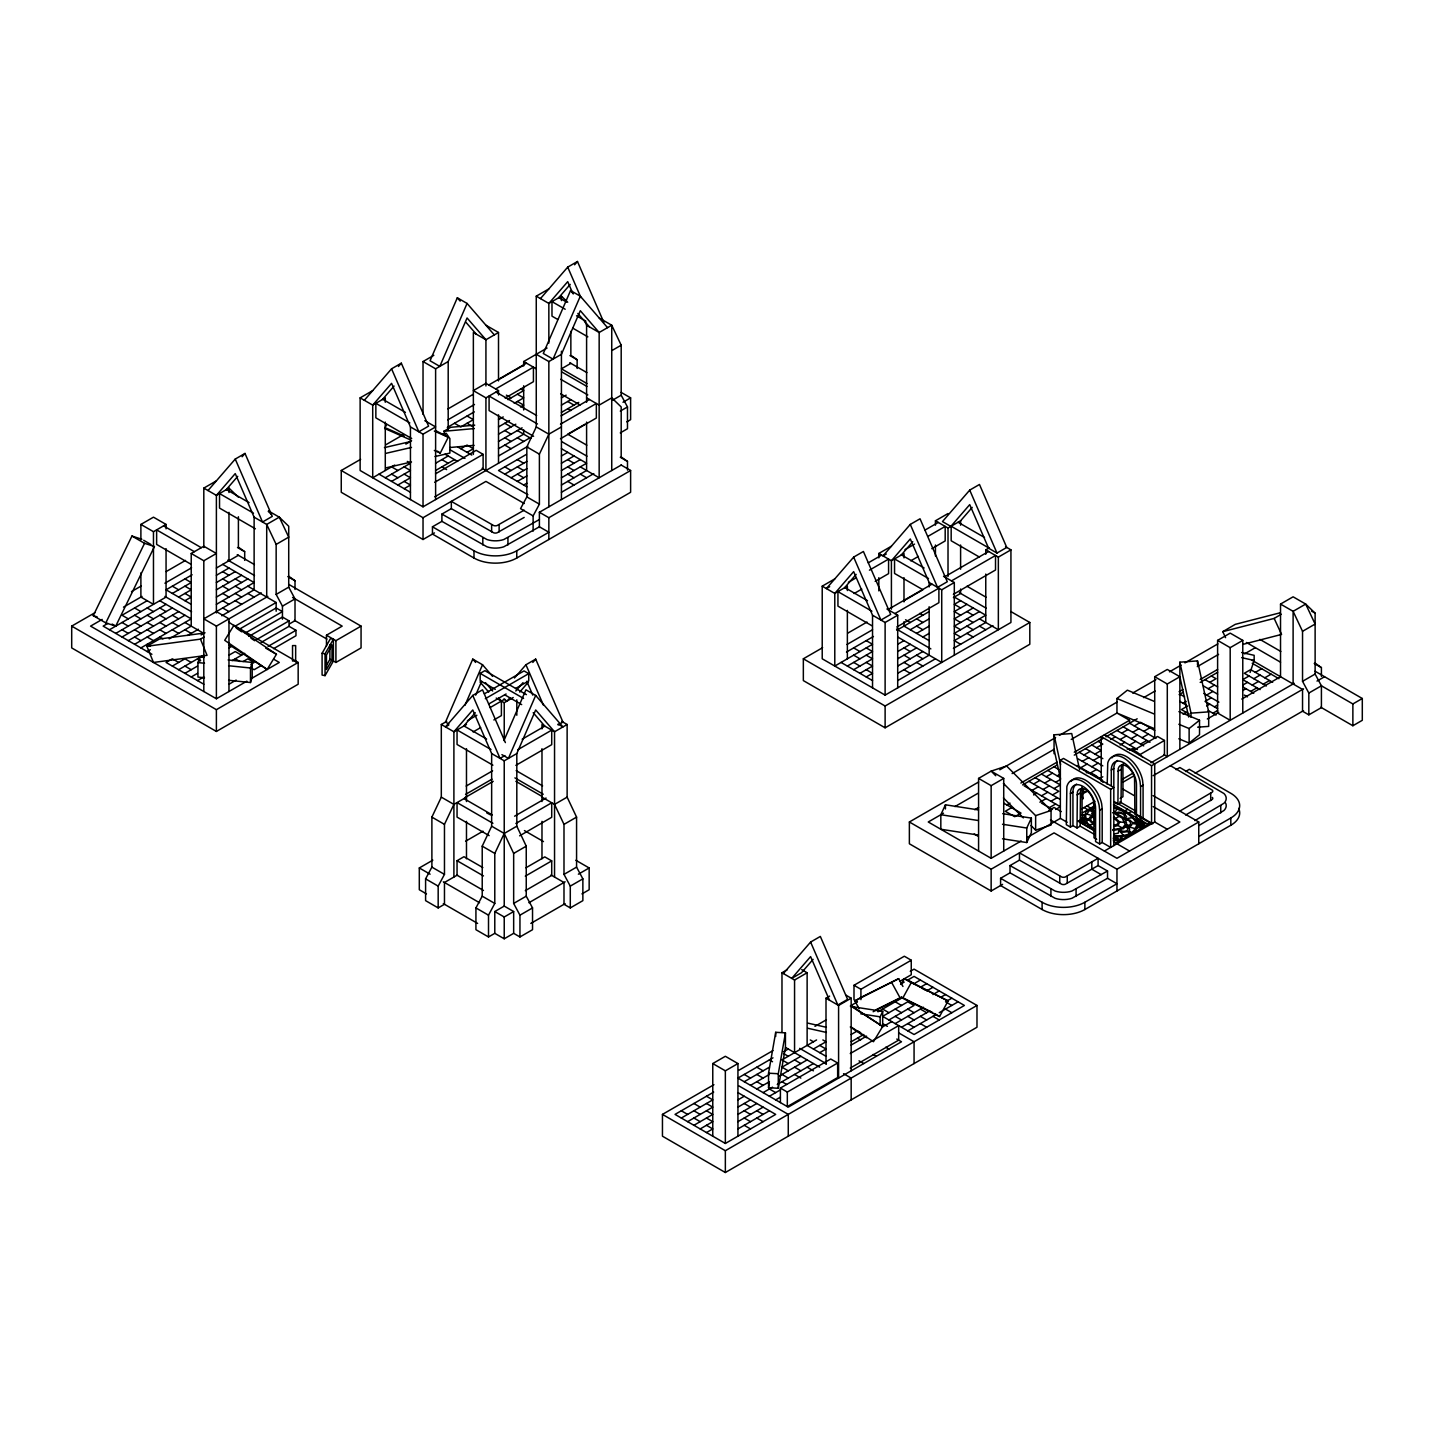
<?xml version="1.0" encoding="UTF-8"?>
<svg xmlns="http://www.w3.org/2000/svg" width="1434" height="1434" viewBox="0 0 1434 1434"><rect width="100%" height="100%" fill="white"/><g stroke="black" fill="none" stroke-linecap="round" stroke-linejoin="round"><path stroke-width="1.5" d="M1095.271 834.875L1080.16 826.163L1077.024 827.974L1077.346 792.231A11.956 6.901 60 0 1 1085.52 789.704A11.956 6.901 60 0 1 1093.676 801.66L1093.999 837.797L1096.723 839.356M1080.16 826.163L1080.483 790.403A11.956 6.901 60 0 1 1081.326 788.539M1123.575 763.695A11.956 6.901 60 0 0 1121.37 766.796L1121.047 802.556L1117.911 804.366L1118.233 768.624A11.956 6.901 60 0 1 1126.407 766.097A11.956 6.901 60 0 1 1134.563 778.053L1134.886 814.189L1137.628 815.749M768.552 1073.188L775.704 1032.301L785.438 1032.874L785.438 1047.394L778.286 1088.281L768.552 1087.707L768.552 1073.188L778.286 1073.743L785.438 1032.874M768.552 1087.707L769.305 1083.405M1094.751 825.966L1094.949 824.98M204.506 677.762L197.946 677.081L197.946 662.562L199.685 656.987L204.058 657.453M228.598 680.272L250.484 682.53L250.484 668.011L252.205 662.454L228.131 659.945M250.484 682.53L252.205 676.973L252.205 662.454M1250.107 672.474L1254.158 660.465L1254.158 655.32L1241.665 652.524M457.321 297.806L430.057 360.759L439.808 366.387L467.072 303.434L457.321 297.806L460.189 301.122M448.197 429.788L448.197 361.547L467.072 317.972L485.929 339.75L485.929 385.979M570.553 290.546L543.289 353.499L553.04 359.127L580.304 296.175L570.553 290.546L573.421 293.862M492.561 676.346L482.523 664.749L472.772 659.12L445.508 722.073L448.77 723.955M464.939 705.367L482.523 664.749M475.658 695.131L481.663 681.258M503.943 740.589L525.937 689.808L535.689 695.436L562.935 726.913L558.059 724.098M535.689 695.436L508.425 758.389L501.918 754.643M453.897 877.034L453.897 731.77L472.772 709.973L491.647 753.549L491.647 826.199L482.218 846.168L482.218 896.178L475.927 907.919L475.927 929.698L488.51 936.958L494.784 933.337L504.23 938.786L513.659 933.337L519.95 936.958L532.534 929.698L532.534 907.919L526.242 896.178L526.242 846.168L516.814 826.199L516.814 753.549L535.689 709.973L554.546 731.77L554.546 877.034M978.293 835.054L940.829 829.246L940.829 814.727L945.436 804.797L978.49 809.923M880.135 1025.131L880.135 1016.831L882.681 1011.382L850.452 1006.399M1002.527 838.8L1026.762 842.547L1026.762 828.027L1031.369 818.097L1002.724 813.67M1026.762 842.547L1031.369 832.616L1031.369 818.097M533.125 531.154L533.125 515.899L520.542 508.64L526.834 496.899L526.834 446.888L536.262 426.92L536.262 296.175L548.846 288.915M533.125 515.899L539.399 504.159L539.399 454.166L548.846 434.179L561.429 426.92M457.5 874.973L444.468 882.484L444.468 904.28L438.177 907.919L425.593 900.642L425.593 878.863L431.885 867.122L431.885 817.111L441.313 797.143L441.313 724.493L446.709 721.392M438.177 907.919L438.177 886.122L444.468 874.381L444.468 824.371L453.897 804.402L466.48 797.143M488.51 936.958L488.51 915.179L494.784 903.438L494.784 853.427L504.23 833.459L516.814 826.199M131.964 536.047L144.547 543.307L154.46 546.533L115.742 626.12L105.811 622.912L93.246 615.652L131.964 536.047L141.876 539.274M105.811 622.912L144.547 543.307M1085.538 818.975C1089.284 817.057 1090.485 824.586 1095.038 823.474M1090.163 809.69L1091.149 810.766M1113.806 811.178L1114.666 813.275L1116.978 808.651M1112.605 812.719C1118.466 814.315 1126.873 817.649 1126.64 824.909L1123.539 828.691L1112.945 830.447M1131.175 832.831C1129.06 829.354 1121.98 834.767 1118.861 830.25L1118.305 833.118L1113.842 834.032M1135.71 823.761L1134.76 823.869M386.642 424.5L384.653 428.461L410.483 439.88M434.323 450.437L440.274 453.072L448.25 437.227L436.044 430.827M901.108 984.513L904.334 978.669L948.107 1000.932L939.539 1016.527L902.685 998.261L911.253 982.666L948.107 1000.932M322.094 653.277L330.429 638.65L333.387 639.206L333.387 661.002L325.052 675.629L322.094 675.073L322.094 653.277L325.052 653.832L333.387 639.206M332.007 645.282L326.45 655.033L326.45 669.553L332.007 659.801L332.007 645.282L329.892 644.87M326.181 665.914L329.892 659.407L329.892 646.949M851.957 1006.202L882.663 1026.493L873.467 1041.711L851.778 1027.389M234.029 625.152L224.726 640.299L267.154 669.463L276.439 654.298L228.633 622.033M208.002 490.536L235.248 459.059L244.999 453.431L272.263 516.383L262.512 522.012L235.248 459.059M242.131 456.747L244.999 453.431M226.142 489.747L237.739 476.339M364.326 400.283L391.572 368.807L401.323 363.178L428.587 426.131L418.836 431.759L391.572 368.807M398.455 366.495L401.323 363.178M382.448 399.494L394.063 386.087M540.457 298.595L567.721 267.118L577.472 261.49L603.839 322.417M574.604 264.806L577.472 261.49M558.597 297.806L570.212 284.398M505.395 742.615L482.523 689.808L472.772 695.436L445.508 726.913L448.77 725.048M463.648 726.142L475.263 712.716M514.447 678.013L525.937 664.749L535.689 659.12L562.935 722.073L558.059 724.887M532.803 662.436L535.689 659.12M509.966 697.713L507.062 701.083L503.71 699.129M515.774 691.009L523.034 682.638M519.717 692.084L528.429 682.028M853.66 557.109L880.924 620.062L890.675 614.433L863.411 551.481L853.66 557.109L826.396 588.585L829.659 586.703M844.536 587.797L856.152 574.389M910.285 524.414L937.531 587.366L947.282 581.738L920.036 518.785L910.285 524.414L883.021 555.89L886.266 554.026M901.161 555.119L912.777 541.693M969.725 490.105L942.461 521.582L950.85 526.421L969.725 504.625L988.6 548.218L996.989 553.058L1006.74 547.429L979.476 484.477L969.725 490.105L996.989 553.058M935.434 525.185L935.434 520.793L948.017 528.053L960.601 520.793L972.216 507.385M783.34 973.543L810.604 942.066L820.338 936.438L847.602 999.39L837.85 1005.019L810.604 942.066M813.096 959.346L801.481 972.754L791.729 978.382L810.604 956.603L829.461 1000.179M1114.272 826.504L1117.982 825.482L1119.721 822.005L1114.075 817.111M1112.748 829.641L1122.41 828.027L1125.224 824.586L1122.213 818.115L1116.136 814.602M1071.216 739.442L1116.961 713.039L1116.961 698.501L1127.375 690.166L1154.173 701.334M1178.82 738.779L1189.127 743.081L1189.127 728.544L1199.523 720.226L1178.909 711.64M1189.127 743.081L1199.523 734.746L1199.523 720.226M1179.877 811.088L1212.322 792.088A3.334 1.918 0 0 0 1212.322 790.152L1170.431 765.702M1185.649 815.014L1212.322 799.347A3.334 1.918 0 0 0 1212.322 797.429M1194.863 820.606L1223.973 803.237A16.796 9.697 0 0 0 1223.973 793.54L1179.877 767.513L1176.095 769.699M1198.555 825.733L1223.973 810.497A16.796 9.697 0 0 0 1225.658 803.13M1114.666 813.275L1118.825 812.074L1125.206 813.867M1225.568 637.664L1222.79 631.659L1235.283 624.346L1280.239 612.766M1222.79 631.659L1274.163 618.413L1281.297 614.236M1123.485 817.954C1127.518 814.799 1118.914 811.465 1116.405 813.867M140.89 539.847L140.89 524.432L153.474 517.172L166.057 524.432L166.057 528.841M203.807 547.555L203.807 488.116L216.391 480.856M527.873 446.297L423.03 506.829L360.131 470.495L360.131 397.863L372.715 390.604M423.03 414.372L423.03 361.547L433.821 355.327M140.89 524.432L153.474 531.691L166.057 524.432M238.403 497.204L228.974 488.116L216.391 495.375L203.807 488.116M423.03 361.547L435.613 368.807L448.197 361.547M498.512 380.924L498.512 332.491L485.929 339.75L473.363 332.491L473.363 454.435M567.721 302.233L561.429 296.175L548.846 303.434L536.262 296.175M191.224 553.488L203.807 546.229L216.391 553.488L203.807 560.748L191.224 553.488L191.224 626.12L169.212 638.847M523.679 365.957L523.679 361.547L547.053 348.05M488.761 384.975L526.511 363.178M276.153 611.242L276.153 602.513L235.248 626.12L298.164 662.454L298.164 684.233L216.391 731.448L71.7 647.917L71.7 626.12L94.841 612.766M131.498 591.597L141.141 586.04M166.219 571.557L185.524 560.407M434.466 532.91L423.03 539.507L341.256 492.292L341.256 470.495L360.651 459.31M385.871 444.737L403.33 434.663M447.964 408.905L473.184 394.332M498.405 379.777L523.625 365.222M495.68 388.972L533.43 367.176L533.43 381.695L505.127 398.043M102.19 619.416L90.575 626.12L216.391 698.77L246.881 681.15M123.485 607.138L142.038 596.419M164.91 583.208L191.6 567.792M405.876 444.092L411.594 440.794M394.726 465.064L372.715 477.773L372.715 405.123L391.572 383.344L410.447 426.92L423.03 434.179L435.613 426.92L424.822 420.7M447.82 419.875L474.493 404.478M498.512 390.604L485.929 383.344L473.363 390.604L485.929 397.863L498.512 390.604L498.512 394.995M536.262 354.288L548.846 361.547L561.429 354.288L580.304 310.694L599.161 332.491L599.161 477.773L580.304 466.875M107.873 623.396L103.158 626.12L151.914 654.28M147.182 600.703L122.033 615.24L128.307 618.861M192.12 574.765L166.057 589.804L191.224 604.341M447.3 427.44L474.26 411.881M445.382 435.344L443.823 431.293L450.742 427.296L474.708 425.163M109.45 629.759L166.057 597.082L166.057 548.648M172.349 593.443L191.224 582.545L184.932 578.906M216.391 568.025L238.403 555.299M507.959 399.674L523.679 390.604L520.542 388.793M561.429 368.807L570.857 363.358M115.742 633.398L166.057 604.341M178.641 597.082L191.224 589.804L184.932 586.183M216.391 575.285L228.974 568.025M385.28 477.773L410.447 463.236L407.31 461.425M514.25 403.312L523.679 397.863L517.387 394.242M282.444 619.219L282.444 606.152L276.153 594.411L276.153 544.418L288.718 537.141L279.289 517.172L268.499 510.952M612.193 350.398L621.191 345.2L611.744 325.231L599.161 317.972M122.033 637.019L172.349 607.962M184.932 600.703L191.224 597.082L184.932 593.443M216.391 582.545L235.248 571.646M391.572 481.394L410.447 470.495L404.155 466.875M498.512 419.66L503.244 416.935M520.542 406.951L523.679 405.123L517.387 401.502M128.307 640.657L178.641 611.601M216.391 589.804L241.539 575.285M397.863 485.033L410.447 477.773L404.155 474.134M435.613 463.236L448.197 455.976M460.78 448.717L467.072 445.078L473.363 448.717L467.072 452.337M498.512 426.92L509.536 420.556M134.599 644.296L184.932 615.24M216.391 597.082L247.831 578.906M404.155 488.671L410.447 485.033L404.155 481.394M435.613 470.495L454.488 459.615M498.512 434.179L515.81 424.195M561.429 397.863L566.143 395.139M435.542 473.812L476.196 450.348L483.115 454.345L483.115 468.864L434.717 496.809M140.89 647.917L191.224 618.861L159.766 600.703M216.391 604.341L254.123 582.545L222.682 564.387M498.512 441.457L522.101 427.834M561.429 405.123L570.857 399.674M146.877 646.268L200.473 639.134L207.052 655.32L153.474 662.454L146.877 646.268L159.461 639.008L204.47 633.021M434.717 482.272L483.115 454.345M147.182 651.556L150.337 649.727M498.512 448.717L523.679 434.179L523.679 429.788M561.429 412.4L578.727 402.398M561.106 415.842L589.41 399.494M187.621 635.459L198.412 629.239M221.768 615.76L261.311 592.923M498.512 455.976L530.867 437.298M560.479 424.195L596.347 403.492L596.347 418.029L560.479 438.732M201.136 634.939L204.954 632.735M216.391 612.927L216.391 495.375L235.248 473.596L254.123 517.172L254.123 589.804L203.807 618.861L216.391 626.12L267.853 596.419M276.153 594.411L288.718 587.151L288.718 526.26L279.289 517.172L266.706 524.432L254.123 517.172M612.193 400.391L621.191 395.21L621.191 345.2M200.473 639.134L204.058 637.072M526.386 454.417L498.512 470.495L526.834 486.843M341.256 470.495L423.03 517.71L485.929 481.394L524.235 503.513M584.875 424.285L567.721 434.179L586.775 445.185M623.001 402.273L630.619 397.863L630.619 419.66L626.801 421.865M172.349 666.075L184.932 658.815L191.224 662.454M504.804 474.134L526.834 461.425M238.976 629.436L276.153 607.962L282.444 611.601L245.268 633.057M282.444 606.152L295.01 598.892L288.718 587.151M621.083 464.992L630.619 470.495L630.619 492.292L516.76 558.023A30.239 17.459 0 0 1 473.991 558.023L432.459 534.057L432.459 526.798L473.991 550.764A30.239 17.459 0 0 0 516.76 550.764L548.846 532.247L539.399 526.798L503.764 546.82A16.796 9.697 0 0 1 486.986 546.82L441.905 521.349L441.905 514.089L451.334 508.64L493.708 532.821A3.334 1.918 0 0 0 497.042 532.821L524.181 517.423M620.295 411.092L627.483 406.951L621.191 395.21M178.641 669.714L203.807 655.177M511.096 477.773L526.834 468.685M432.459 526.798L441.905 521.349M184.932 673.335L197.516 666.075M228.974 647.917L232.111 646.107M248.978 636.355L282.444 617.05L289.041 620.868L289.041 626.317L261.167 642.414M517.387 481.394L526.834 475.945M561.429 455.976L567.721 452.337M191.224 676.973L197.516 673.335M228.974 655.177L235.248 651.556L241.539 655.177M523.679 485.033L526.834 483.222M561.429 463.236L574.012 455.976M255.593 640.173L289.041 620.868M289.632 623.79L295.01 620.689L295.01 598.892M620.295 432.889L627.483 428.73L627.483 406.951M197.516 680.612L203.807 676.973M232.111 660.626L244.694 653.366M561.429 470.495L580.304 459.615M268.086 646.393L295.96 630.297L295.96 635.746L273.661 648.634M243.117 661.54L247.831 658.815L254.123 662.454L250.986 664.265M561.429 477.773L586.596 463.236L561.429 448.717M561.429 485.033L586.596 470.495L586.596 422.08M451.334 508.64L451.334 501.38L493.708 525.561A3.334 1.918 0 0 0 497.042 525.561L524.181 510.163M228.974 684.233L236.162 680.092M261.311 665.555L254.123 669.714L250.986 667.903M561.429 492.292L593.784 473.614M250.699 678.963L279.289 662.454L273.571 659.138M326.468 646.107L326.468 635.208L342.188 626.12L292.554 597.458M539.399 527.515L539.399 512.279L621.191 465.064M441.905 514.089L486.986 539.543A16.796 9.697 0 0 0 503.764 539.543L539.399 519.538M71.7 626.12L216.391 709.669L298.164 662.454M326.468 635.208L335.915 640.657L361.063 626.12L361.063 647.917L335.915 662.454L331.182 659.73M539.309 512.207L548.846 517.71L630.619 470.495M495.268 689.36L480.175 680.648L480.175 673.388L484.889 670.664L526.403 694.63M484.387 693.805L524.019 670.915L528.734 673.639L528.734 680.899L515.523 688.535M485.337 698.699L528.734 673.639M489.102 703.789L506.094 693.984M467.43 720.693L476.859 715.243M490.069 707.607L504.75 699.129M466.48 724.493L453.897 731.77L441.313 724.493M496.2 698.071L504.23 702.714L513.211 697.516M473.095 731.949L480.641 727.594M493.852 719.958L501.398 715.602L501.398 701.083L498.494 697.713M522.155 739.209L544.795 726.142L533.197 712.716M504.911 755.575L500.036 758.389L472.772 695.436M517.746 749.749L551.714 730.121L551.714 744.658L515.864 765.362M491.647 753.549L504.23 760.827L516.814 753.549M550.961 874.973L563.992 882.484L563.992 904.28L570.284 907.919L582.867 900.642L582.867 878.863L576.576 867.122L576.576 817.111L567.129 797.143L567.129 724.493L554.546 731.77L541.98 724.493L541.98 728.902M466.175 786.065L492.597 770.811M1005.539 546.73L1010.934 549.849L1010.934 622.481L885.119 695.114L822.22 658.798L822.22 586.165L834.785 578.906M878.827 557.88L878.827 553.47L891.41 546.211M935.434 520.793L948.017 513.533M465.548 794.418L491.97 779.164M868.251 562.845L881.659 555.119M924.876 530.168L938.266 522.424M464.903 797.68L493.224 781.333M848.372 582.312L856.026 577.902M869.434 570.158L888.578 559.099L888.578 573.636L875.17 581.379M904.979 549.634L914.551 544.113M927.959 536.37L945.185 526.421L945.185 540.941L931.795 548.684M854.108 593.533L861.78 589.105M910.733 560.837L918.387 556.428M426.49 893.902L419.302 889.743L419.302 867.964L432.817 860.167M465.62 841.22L482.989 831.182M514.609 816.197L546.067 798.039M985.767 554.241L985.767 549.849L989.37 547.77M515.864 823.474L551.714 802.771L551.714 817.29L519.646 835.825M887.951 609.593L931.975 584.158M944.558 576.898L988.6 551.481M1010.791 611.511L1029.809 622.481L1029.809 644.278L885.119 727.809L803.345 680.594L803.345 658.798L822.632 647.666M847.709 633.183L866.996 622.051M903.653 600.882L922.94 589.75L894.547 573.457L894.547 558.919L928.515 578.529M483.473 890.478L457.052 875.224L457.052 860.705L463.971 856.707L482.846 867.588M541.98 797.143L554.546 804.402L567.129 797.143M894.87 613.591L938.894 588.155L938.894 602.692L896.788 626.999M951.477 580.895L995.519 555.478L995.519 569.997L953.395 594.321M846.992 644.493L872.535 629.741M866.244 640.639L872.535 644.278L834.785 666.057L834.785 593.425L853.66 571.628L872.535 615.222L885.119 622.481L897.702 615.222L897.702 687.854M891.41 609.163L891.41 560.748L910.285 538.951L929.16 582.527L941.726 589.786L954.309 582.527L954.309 655.177M985.767 549.849L998.351 557.109L1010.934 549.849M846.472 652.058L873.431 636.499M896.806 630.261L929.16 611.583M953.413 597.584L960.601 593.425L960.601 589.033M519.95 936.958L519.95 915.179L513.659 903.438L513.659 853.427L526.242 846.168M570.284 907.919L570.284 886.122L563.992 874.381L563.992 824.371L576.576 817.111M847.369 666.057L872.535 651.538L866.244 647.899M910.285 629.741L929.16 618.843M960.601 600.685L954.309 604.323L960.601 607.962M853.66 669.696L872.535 658.798L866.244 655.177M897.702 644.278L903.994 640.639M916.577 633.38L929.16 626.12M966.892 604.323L954.309 611.583L960.601 615.222M859.952 673.335L872.535 666.057L866.244 662.436M897.702 651.538L910.285 644.278M922.869 637.019L929.16 633.38M973.184 607.962L954.309 618.843L960.601 622.481M525.937 867.785L544.795 856.887L551.714 860.884L551.714 875.403L525.31 890.657M866.244 676.956L872.535 673.335L866.244 669.696M897.702 658.798L916.577 647.899M979.476 611.583L954.309 626.12L960.601 629.741M525.31 876.138L551.714 860.884M897.702 666.057L922.869 651.538M897.702 673.335L929.16 655.177L929.16 606.743M494.784 933.337L494.784 911.54L504.23 906.091L513.659 911.54L513.659 933.337M897.702 680.594L935.434 658.798M953.413 648.419L992.955 625.6M513.659 903.438L526.242 896.178M563.992 874.381L576.576 867.122M494.784 911.54L504.23 916.989L513.659 911.54M528.913 902.739L565.139 881.82M578.368 874.184L589.159 867.964L589.159 889.743L581.953 893.902M519.95 915.179L532.534 907.919M570.284 886.122L582.867 878.863M803.345 658.798L885.119 706.012L1029.809 622.481M530.813 923.424L565.139 903.617M978.58 851.043L978.58 778.411L991.145 771.134L1006.56 766.007L1051.05 810.497L1051.05 825.016L1035.635 830.161L1031.028 825.554M1154.711 738.349L1154.711 676.723L1167.294 669.445L1179.877 676.723L1188.696 717.054M1242.776 640.389L1230.193 647.666L1230.193 720.298L1217.609 713.039L1217.609 640.389L1230.193 633.129L1242.776 640.389L1242.776 713.039M1241.808 699.057L1280.526 676.723L1280.526 604.072L1293.11 596.813L1305.693 604.072L1315.121 613.16L1315.121 674.052L1321.413 685.793L1321.413 707.589L1308.83 714.849L1302.538 711.21L1302.538 689.431L1252.223 660.375M1002.599 884.384L991.145 890.998L909.371 843.784L909.371 821.987L978.633 781.996M999.803 769.789L1055.585 737.578M1059.439 735.355L1117.211 701.997M1132.699 693.052L1155.912 679.644M1169.463 671.829L1181.078 665.125M1184.95 662.884L1217.86 643.884M943.5 813.186L928.246 821.987L991.145 858.303L1021.151 840.987M954.936 806.589L977.809 793.378M978.58 778.411L991.145 785.671L1003.728 778.411L1003.728 851.043M1012.117 773.571L1054.062 749.355L1060.568 779.074M1143.651 697.623L1155.087 691.027M1154.711 676.723L1167.294 683.982L1179.877 676.723M1197.3 666.649L1218.577 654.37M974.708 809.69L978.58 807.467M1020.883 783.036L1057.109 762.117M1060.353 760.253L1063.49 758.425L1113.824 787.481L1110.669 789.309L1060.353 760.253L1060.353 818.366L1026.959 837.635M1074.263 752.205L1129.544 720.298L1129.544 723.202L1155.965 738.456M1179.106 691.69L1182.925 689.485M1200.204 679.501L1217.609 669.445M1244.569 653.886L1255.359 647.666M1022.603 784.936L1057.199 764.967M1074.263 755.126L1102.854 738.618M1105.955 736.825L1137.18 718.793M1179.106 694.594L1183.014 692.335M1200.204 682.423L1217.609 672.349M1033.609 784.039L1039.901 780.401M1046.193 776.78L1052.484 773.141M1083.943 754.983L1090.234 751.344M1096.526 747.723L1102.818 744.085L1098.086 741.36M1110.669 739.55L1115.401 736.825M1121.675 733.186L1127.966 729.565M1134.258 725.927L1140.55 722.288L1154.711 730.462M1209.758 682.351L1216.05 678.712L1211.318 675.988M1308.83 714.849L1308.83 693.052L1302.538 681.329L1302.538 631.318L1315.121 624.059L1305.693 604.072L1293.11 611.332L1280.526 604.072M1006.883 804.922L1010.02 803.112M1032.05 790.385L1038.341 786.764M1044.615 783.125L1050.907 779.504M1057.199 775.866L1060.353 774.055M1082.365 761.329L1088.657 757.708M1094.949 754.069L1101.24 750.448L1091.812 744.999M1120.115 739.55L1126.407 735.911M1132.699 732.29L1138.99 728.651M1183.014 703.234L1186.169 701.405M1208.181 688.696L1214.473 685.076M1011.597 807.647L1005.306 811.268L1014.734 816.717L1021.026 813.096L1003.728 803.112M1033.609 794.938L1036.764 793.11M1043.056 789.489L1049.347 785.85M1055.639 782.229L1060.353 779.504M1080.788 767.692L1087.08 764.053M1093.371 760.432L1099.663 756.793M1120.115 744.999L1124.83 742.274M1131.121 738.635L1137.413 735.015M1143.705 731.376L1149.996 727.737M1187.728 705.958L1181.437 709.579L1189.306 714.132M1206.603 695.06L1212.895 691.421M1041.478 795.834L1047.77 792.213M1054.062 788.575L1060.353 784.936L1041.478 774.055M1091.812 766.778L1098.086 763.157M1129.544 744.999L1135.836 741.36M1142.127 737.721L1148.419 734.1M1183.014 714.132L1186.169 712.304M1211.318 697.784L1205.026 701.405L1217.609 708.683M1249.068 675.988L1242.776 679.626L1260.074 689.611M1255.359 672.349L1261.651 668.728M1039.901 802.198L1046.193 798.559M1052.484 794.938L1058.776 791.299L1035.187 777.676M1090.234 773.141L1096.526 769.502M1129.544 750.448L1134.258 747.723M1140.55 744.085L1146.841 740.446M1206.603 705.958L1209.758 704.13M1242.776 685.076L1247.49 682.351M1253.782 678.712L1260.074 675.073M1132.376 750.986L1157.543 736.467L1164.462 740.446L1164.462 754.983L1150.91 762.798M1050.907 801.283L1057.199 797.663M1214.473 706.854L1217.609 705.044M1242.776 690.525L1245.931 688.696M1252.223 685.076L1258.496 681.437M1264.788 677.798L1271.08 674.177M1077.024 827.974L1072.937 825.625L1070.409 827.077L1070.409 793.665L1072.937 792.213A17.8 10.271 60 0 1 1076.611 784.057M1111.296 785.653L1111.296 770.058L1113.824 768.606A17.8 10.271 60 0 1 1117.498 760.45M1139.295 754.983L1164.462 740.446M1049.347 807.647L1055.639 804.008M1099.663 778.59L1102.818 776.78M1212.895 713.218L1217.609 710.493M1250.645 691.421L1256.937 687.8M1263.229 684.161L1269.52 680.523M1048.666 810.568L1054.062 807.467L1061.25 811.608M1207.32 718.972L1218.757 712.375M1077.024 794.884L1080.16 793.056M1117.911 771.277L1121.047 769.449M1055.639 809.457L1060.353 806.733L1024.181 785.85M1082.365 794.024L1088.03 790.761M781.978 1032.193L781.978 972.754L787.374 969.653M1121.872 779.558L1133.487 772.854M1122.679 782.372L1134.115 775.758M1101.24 781.333L1101.24 736.646L1151.556 765.702L1294.239 683.319M1081.738 808.919L1094.949 801.283M1302.538 681.329L1315.121 674.052M1082.383 812.899L1094.357 805.98M781.978 972.754L794.561 980.014L807.127 972.754L807.127 1045.404L826.002 1056.284M909.371 821.987L991.145 869.201L1054.062 832.885L1116.961 869.201L1198.752 821.987L1198.752 843.784M1153.133 775.686L1303.542 688.84M1317.004 681.078L1324.55 676.723M1110.669 789.309L1110.669 847.404L1102.19 842.511L1099.663 843.963L1099.663 810.246L1102.19 808.794L1101.653 803.793A23.625 13.641 60 0 0 1087.689 781.602A23.625 13.641 60 0 0 1071.037 781.476M1120.115 798.38L1122.947 796.748L1122.947 765.559M1111.296 770.058A17.8 10.271 60 0 1 1123.88 762.78A17.8 10.271 60 0 1 1136.463 784.577L1136.463 817.989L1140.55 820.356L1140.55 786.639L1143.077 785.187L1142.539 780.186A23.625 13.641 60 0 0 1128.576 757.994A23.625 13.641 60 0 0 1111.942 757.869M1010.02 872.84L1010.02 865.58L1019.466 860.131L1061.823 884.312A3.334 1.918 0 0 0 1065.157 884.312L1098.086 865.58L1107.532 871.012L1107.532 878.289L1071.897 898.293A16.796 9.697 0 0 1 1055.101 898.293L1010.02 872.84L1000.591 878.289L1000.591 885.549L1042.106 909.514A30.239 17.459 0 0 0 1084.875 909.514L1230.82 825.267A30.239 17.459 0 0 0 1238.653 808.382M1308.83 693.052L1321.413 685.793M1185.542 771.51L1189.306 769.323L1230.82 793.307A30.239 17.459 0 0 1 1230.82 817.989L1230.82 825.267M1124.83 810.909L1127.662 809.278M1116.154 818.097L1119.47 816.179M1195.114 773.231L1303.506 710.655M1128.612 813.096L1131.426 811.465M712.77 1136.194L712.77 1063.562L725.353 1056.284L737.936 1063.562L737.936 1136.194M826.002 1064.207L826.002 998.189L829.605 996.11M857.46 1001.81L854.001 999.821L854.001 985.283L904.334 956.227L911.253 960.224L911.253 974.761L899.638 981.465M1320.786 685.434L1352.871 703.951L1362.3 698.501L1362.3 720.298L1352.871 725.747L1320.786 707.231M854.001 985.283L860.92 989.281L911.253 960.224M1116.028 842.869L1150.928 822.722M1104.377 851.043L1154.711 821.987L1167.294 829.246M712.77 1063.562L725.353 1070.822L737.936 1063.562M826.002 998.189L838.585 1005.449L851.169 998.189L851.169 1070.822M1019.466 860.131L1019.466 852.854L1061.823 877.034A3.334 1.918 0 0 0 1065.157 877.034L1098.086 858.303L1098.086 865.58M859.163 1008.729L854.879 1000.932L861.798 996.953L898.67 978.669L902.954 986.467M910.267 971.32L914.067 969.133L976.984 1005.449L976.984 1027.246L725.353 1172.51L662.454 1136.194L662.454 1114.397L713.917 1084.696M738.707 1070.373L773.016 1050.566M814.96 1026.35L826.396 1019.753M856.887 1002.151L851.169 1005.449L854.987 1007.654M854.879 1000.932L898.67 978.669M713.684 1092.099L675.038 1114.397L725.353 1143.454L775.686 1114.397L737.936 1092.618M772.98 1057.844L737.936 1078.081L788.27 1107.138L901.502 1041.765L896.77 1039.041M783.538 1051.749L788.27 1049.025M900.588 984.172L904.191 982.093M1010.02 865.58L1055.101 891.034A16.796 9.697 0 0 0 1071.897 891.034L1107.532 871.012M681.329 1118.036L712.77 1099.878L706.478 1096.239M744.228 1081.72L769.395 1067.183M816.573 1039.955L781.978 1059.923L788.27 1063.562M920.359 980.031L914.067 983.652L907.794 980.031L914.067 976.393L964.401 1005.449L914.067 1034.506L882.627 1016.347L907.794 1001.81L914.067 1005.449L888.919 1019.968M687.621 1121.657L712.77 1107.138L706.478 1103.499M750.52 1085.341L769.395 1074.442M800.853 1056.284L781.978 1067.183L788.27 1070.822M813.419 1049.025L826.002 1041.765L822.865 1039.955M877.913 1011.795L901.502 998.189M920.359 987.291L926.651 983.652M693.913 1125.296L712.77 1114.397L706.478 1110.776M737.936 1099.878L744.228 1096.239M756.811 1088.98L769.395 1081.72M778.823 1076.271L807.127 1059.923M819.71 1052.664L826.002 1049.025L819.71 1045.404M851.169 1034.506L857.46 1030.867L860.597 1032.677M926.651 990.912L932.942 987.291M1000.591 878.289L1042.106 902.255A30.239 17.459 0 0 0 1084.875 902.255L1116.961 883.738L1107.532 878.289M1198.752 836.524L1230.82 817.989M700.186 1128.934L712.77 1121.657L706.478 1118.036M737.936 1107.138L750.52 1099.878M763.103 1092.618L772.532 1087.169M777.264 1084.445L813.419 1063.562M851.169 1041.765L863.752 1034.506M932.942 994.551L939.234 990.912M851.097 1045.081L866.584 1036.137M882.071 1027.192L891.751 1021.6M780.401 1102.603L780.401 1088.065L830.734 1059.009L837.653 1063.006L837.653 1077.543L787.32 1106.6L787.32 1092.063L837.653 1063.006M706.478 1132.555L712.77 1128.934L706.478 1125.296M737.936 1114.397L756.811 1103.499M769.395 1096.239L780.401 1089.894M895.21 1023.607L923.514 1007.26M940.812 997.275L945.526 994.551M850.272 1053.542L898.67 1025.597L898.67 1040.134L850.272 1068.061M737.936 1121.657L763.103 1107.138M775.686 1099.878L780.401 1097.153M901.502 1027.246L929.806 1010.898M951.817 998.189L945.526 1001.81L951.817 1005.449M737.936 1128.934L769.395 1110.776M907.794 1030.867L936.097 1014.519M939.234 1012.709L958.109 1001.81M662.454 1114.397L725.353 1150.713L976.984 1005.449M1133.882 823.725L1129.849 820.123L1124.507 818.957L1126.586 816.555C1115.903 804.617 1140.944 820.589 1135.889 827.024C1132.717 835.466 1121.98 836.147 1114.272 835.771M876.192 1009.644L901.412 997.15M873.145 1011.723L900.301 998.261L891.751 982.666M1094.16 806.93L1085.861 811.734L1083.961 819.782L1080.268 819.764M1095.002 807.665L1090.36 809.529L1085.466 815.498L1087.331 823.008L1095.164 829.856M1113.411 837.223L1116.351 838.352L1113.429 838.334M1129.06 831.666L1129.078 832.688M1095.128 811.429L1093.353 812.935L1094.644 815.068M1094.106 810.425L1091.005 810.927M1003.424 783.412L1035.635 815.623L1051.05 810.497M1084.767 820.75L1080.716 820.84M1136.57 821.772L1140.622 821.682L1143.507 823.976L1142.038 826.54L1137.287 827.024M1243.045 644.35L1281.566 634.42L1274.163 618.413M384.437 447.605L410.016 441.69M441.977 434.305L446.243 433.319L449.882 438.571L449.882 453.09L434.968 456.55M385.925 453.341L411.504 447.426M385.925 467.86L411.504 461.963M1090.647 809.421L1092.152 809.547M1086.596 818.653L1086.13 819.567M1124.543 812.343L1124.865 813.598M1087.492 819.979L1087.725 818.922M1125.457 813.652L1125.905 812.737M1088.818 824.909L1094.841 823.905M1124.507 818.957L1132.519 817.631M1113.644 825.59L1117.678 823.958L1118.144 821.879L1113.483 817.846M1133.864 822.56L1133.613 823.618M1130.709 833.1L1129.203 832.975M443.823 431.293L474.331 428.569M450.097 447.498L474.08 445.365M1179.877 749.355L1179.877 662.185L1197.515 660.895L1208.683 711.856L1208.683 726.393L1197.641 727.181M1179.877 662.185L1191.027 713.146L1208.683 711.856M1054.062 753.71L1054.062 734.817L1071.718 733.545L1079.605 769.628M295.655 661.002L292.536 661.002L292.536 645.587L295.655 645.587L295.655 662.167M1125.152 813.652L1126.192 812.666M1129.167 831.415L1130.333 831.595M1113.77 836.596C1122.069 836.9 1133.756 836.47 1137.216 827.328L1137.395 822.74L1141.858 823.439L1141.123 824.891L1138.184 824.442L1131.713 815.516L1120.635 809.117L1113.877 807.073M1082.294 815.372L1084.068 815.498M1134.903 818.922L1141.374 820.481L1144.888 824.084L1143.041 827.257L1137.108 827.777M1094.751 817.47C1089.105 815.838 1089.643 822.668 1094.734 822.417M1126.604 825.052C1133.398 826.558 1130.548 818.832 1125.349 819.997M1086.434 823.6L1078.296 820.965M1119.721 822.005L1125.188 822.453M1082.043 814.566L1084.247 814.745M1135.477 819.728L1140.675 821.037L1143.472 823.905L1141.661 825.769L1137.395 824.998M1085.879 822.793L1079.318 820.606M197.946 662.562L204.506 663.243M228.598 665.734L250.484 668.011M1092.009 809.708L1093.084 810.586L1091.722 813.67L1095.092 816.538L1090.127 816.86L1088.263 820.015L1086.13 819.836M1130.458 831.899C1132.107 834.122 1125.618 832.258 1129.436 830.824L1129.634 828.852L1126.246 825.984L1131.211 825.679L1132.896 822.668L1134.437 822.596M940.829 814.727L978.293 820.517M1002.527 824.263L1026.762 828.027M860.812 1013.838L880.135 1016.831M1091.722 809.618L1090.88 810.64M1091.435 810.855L1092.26 809.834M1114.379 836.596L1117.122 838.532L1113.268 838.818M1113.555 839.93L1118.628 839.93L1120.599 838.585L1120.671 836.614M1113.322 840.665L1119.596 840.647L1121.98 838.98L1121.962 836.524M329.892 659.407L332.007 659.801M1113.77 839.912L1118.466 839.159L1117.14 836.685M1241.665 657.65L1254.158 660.465M807.647 1023.087L826.396 1027.3M807.647 1028.232L826.396 1032.444M1113.716 807.79L1125.905 812.469M1086.076 813.795L1095.092 816.538M1126.246 825.984L1135.28 828.727M1082.007 817.649L1089.643 827.006L1094.626 830.519L1078.565 821.252M1081.917 818.061L1083.244 819.513L1080.734 819.495M93.246 615.652L97.207 616.925M1082.598 816.968L1083.961 817.541M1116.961 698.501L1154.065 713.953M1178.82 724.26L1189.127 728.544M1154.065 728.49L1116.961 713.039L1129.544 720.298M434.341 431.078L448.25 437.227M386.373 428.192L404.245 436.115M901.574 997.15L932.62 1012.529M486.789 812.953L490.733 814.96M1120.384 829.928C1123.163 833.297 1131.784 829.963 1125.69 826.862M1311.518 611.081L1315.121 613.16M1314.225 663.476L1321.413 667.635L1321.413 676.346M1259.894 639.385L1280.813 651.466M1315.05 671.22L1362.3 698.501M1246.379 642.468L1280.526 662.185M1217.609 640.389L1230.193 647.666M1252.223 663.279L1278.949 678.712M1272.657 682.351L1250.645 669.624L1244.354 673.263L1266.365 685.972M958.091 522.245L984.513 537.499M1242.776 686.886L1253.782 693.231M558.902 297.627L566.466 301.982M1244.354 695.06L1247.49 696.87M988.904 548.021L951.172 526.242L951.172 540.761L979.476 557.109M565.193 309.242L551.982 301.624L551.982 316.143L557.647 319.423M576.522 315.785L585.95 321.234M1205.026 679.626L1217.609 686.886M584.875 321.27L586.596 325.231L599.161 332.491L611.744 325.231L611.744 470.495M1203.467 685.972L1217.609 694.146M572.74 328.135L587.85 336.847M1203.771 693.429L1218.882 702.14M1179.877 694.146L1184.592 696.87M1208.181 710.493L1216.05 715.028M1179.877 701.405L1186.169 705.044M569.961 355.578L577.149 359.737L577.149 368.448M967.036 586.255L986.054 597.225M943.536 576.307L954.309 582.527M569.764 362.73L586.882 372.607M621.119 392.378L630.619 397.863M901.466 554.922L924.123 568.007M959.454 592.762L986.144 608.177M485.929 325.231L498.512 332.491M562.182 369.255L586.972 383.559M878.827 553.47L891.41 560.748L903.994 553.47L903.994 557.88M954.309 597.064L985.767 615.222L954.309 633.38L960.601 637.019M561.805 371.944L586.972 386.463M966.892 611.583L973.184 615.222M979.476 618.843L998.351 629.741L998.351 557.109M560.694 379.293L587.797 394.924M523.679 361.547L536.262 368.807M586.596 397.863L599.161 405.123L611.744 397.863L621.191 406.951L621.191 456.944L627.483 461.425L627.483 470.137M966.892 618.843L973.184 622.481M979.476 626.12L985.767 629.741M966.892 626.12L973.184 629.741M560.694 393.812L580.053 404.997M567.721 401.502L574.012 405.123M966.892 633.38L973.184 637.019M1123.252 726.841L1149.996 742.274M567.721 408.762L570.857 410.572M919.714 613.411L922.869 615.222M1163.691 754.535L1167.294 756.614L1167.294 683.982M1116.961 730.462L1143.705 745.895M916.577 618.843L922.869 622.481M960.601 644.278L954.309 640.639L985.767 622.481L985.767 574.066M1110.669 734.1L1137.413 749.534M886.911 608.984L897.702 615.222M905.553 619.757L910.285 622.481M916.577 626.12L922.869 629.741M1104.377 734.817L1154.711 763.874L1154.711 821.987M620.295 457.267L627.483 461.425M844.859 587.617L867.498 600.685M506.381 395.139L511.096 397.863M929.16 640.639L903.994 626.12L903.994 621.711M496.003 392.056L536.657 415.519M871.908 611.225L837.94 591.615L837.94 606.134L871.908 625.744M822.22 586.165L834.785 593.425L847.369 586.165L847.369 590.557M896.555 629.078L930.863 648.903M537.481 423.98L489.084 396.053L489.084 410.572L533.609 436.277M536.262 426.92L548.846 434.179M562.182 441.887L586.972 456.191M897.702 637.019L941.726 662.436L941.726 589.786M1085.52 748.62L1102.818 758.622M903.994 647.899L910.285 651.538M916.577 655.177L922.869 658.798M1079.228 752.258L1102.818 765.881M1153.061 795.619L1198.752 821.987M504.804 423.281L511.096 426.92M517.387 430.558L530.867 438.338M567.721 459.615L574.012 463.236M903.994 655.177L910.285 658.798M916.577 662.436L922.869 666.057M1077.651 758.622L1101.24 772.227M504.804 430.558L511.096 434.179M517.387 437.818L523.679 441.457M567.721 466.875L574.012 470.495M580.304 474.134L586.596 477.773M903.994 662.436L910.285 666.057M1122.679 788.969L1134.115 795.583M1153.187 806.589L1179.877 821.987L1116.961 858.303L1050.459 819.907M526.834 446.888L539.399 454.166M1077.024 765.505L1102.495 780.221M467.072 416.021L473.363 419.66L460.78 426.92L454.488 423.281M504.804 437.818L511.096 441.457M567.721 474.134L574.012 477.773M903.994 669.696L910.285 673.335M467.072 423.281L473.363 426.92M504.804 445.078L511.096 448.717M567.721 481.394L574.012 485.033M853.66 647.899L859.952 651.538M1119.864 801.875L1135.352 810.819M1054.062 766.778L1058.776 769.502M1115.258 802.108L1152.775 823.779M1113.824 802.018L1117.911 804.366M1138.99 816.538L1151.556 823.797L1151.556 765.702M517.387 459.615L523.679 463.236M1114.2 804.779L1148.096 824.353M853.66 655.177L859.952 658.798M1047.77 770.417L1060.353 777.676M1082.365 790.385L1085.52 792.213M517.387 466.875L523.679 470.495M853.66 662.436L859.952 666.057M504.804 466.875L511.096 470.495M517.387 474.134L523.679 477.773M841.077 662.436L872.535 680.594M382.77 399.315L405.41 412.4M1086.936 805.926L1090.7 808.095M1117.982 825.482L1122.41 828.027M1084.104 807.557L1087.868 809.726M457.625 446.888L471.786 455.062M409.819 422.922L375.851 403.312L375.851 417.832L411.701 438.535M1028.895 781.315L1060.353 799.473M360.131 397.863L372.715 405.123L385.28 397.863L385.28 402.273M449.72 449.595L464.974 458.396M482.129 468.309L527.873 494.712M526.834 496.899L539.399 504.159M445.042 454.166L457.625 461.425M1003.728 778.411L991.145 771.134L995.752 775.74M1094.698 830.931L1079.228 821.987L1082.061 820.356L1082.061 786.943M1113.573 841.812L1129.544 851.043M1041.478 803.112L1052.484 809.457M441.905 459.615L448.197 463.236M1060.353 818.366L1067.147 822.274M1070.409 827.077L1066.322 824.711L1066.86 786.621A23.625 13.641 60 0 1 1082.993 781.638A23.625 13.641 60 0 1 1099.125 805.245L1099.663 810.246M1099.663 843.963L1095.576 841.597L1095.576 808.184A17.8 10.271 60 0 0 1082.993 786.388A17.8 10.271 60 0 0 1070.409 793.665M441.905 466.875L446.619 469.599M1101.24 874.65L1091.812 869.201L1091.812 861.942M391.572 466.875L397.863 470.495M391.572 474.134L397.863 477.773M378.988 474.134L410.447 492.292M974.17 833.979L977.934 836.147M226.447 489.568L249.104 502.653M253.495 513.175L219.527 493.565L219.527 508.084L255.377 528.788M480.175 673.388L523.571 698.448M561.734 721.392L567.129 724.493M504.696 694.809L521.689 704.614M237.506 547.519L244.694 551.678L244.694 560.389M287.822 576.576L295.01 580.734L295.01 589.446M237.255 554.653L254.41 564.548M288.718 584.355L361.063 626.12M227.827 560.102L254.517 575.5M163.548 525.884L201.28 547.68M194.361 551.678L156.629 529.881L156.629 544.418L190.597 564.028M222.682 571.646L228.974 575.285M235.248 578.906L241.539 582.545M247.831 586.183L276.153 602.513M222.682 578.906L228.974 582.545M235.248 586.183L241.539 589.804M247.831 593.443L254.123 597.082M294.454 620.348L326.916 639.098M921.937 988.187L925.091 990.016M904.334 978.669L911.253 982.666M143.687 540.295L150.875 544.454M222.682 586.183L228.974 589.804M235.248 593.443L241.539 597.082M463.971 725.945L486.61 739.03M289.041 626.317L295.96 630.297M945.526 1009.07L951.817 1012.709M222.682 593.443L228.974 597.082M235.248 600.703L241.539 604.341M491.02 749.552L457.052 729.942L457.052 744.479L492.902 765.182M222.682 600.703L228.974 604.341M516.186 770.632L542.608 785.886M934.359 1013.533L939.539 1016.527M920.359 1009.07L926.651 1012.709M932.942 1016.347L939.234 1019.968M222.682 607.962L228.974 611.601M514.914 777.891L543.235 794.239M515.864 781.333L542.285 796.587M895.21 1001.81L901.502 1005.449M907.794 1009.07L914.067 1012.709M920.359 1016.347L926.651 1019.968M172.349 586.183L178.641 589.804M216.391 611.601L228.974 618.861L228.974 691.511M895.21 1009.07L901.502 1012.709M907.794 1016.347L914.067 1019.968M920.359 1023.607L926.651 1027.246M265.648 648.078L276.439 654.298M882.627 1009.07L888.919 1012.709M895.21 1016.347L901.502 1019.968M907.794 1023.607L914.067 1027.246M164.91 596.419L191.6 611.816M801.749 969.653L807.127 972.754M845.773 995.071L851.169 998.189M883.577 1024.163L887.395 1026.35M898.831 1032.964L914.067 1041.765L914.067 1063.562M267.154 669.463L228.741 644.458M159.766 607.962L166.057 611.601M172.349 615.24L178.641 618.861M184.932 622.499L203.807 633.398M882.663 1026.493L850.452 1005.79M147.182 607.962L153.474 611.601M159.766 615.24L166.057 618.861M172.349 622.499L178.641 626.12M184.932 629.759L191.224 633.398M235.248 658.815L239.98 661.54M524.432 830.591L543.468 841.579M575.823 860.275L589.159 867.964M134.599 607.962L140.89 611.601M147.182 615.24L153.474 618.861M159.766 622.499L166.057 626.12M172.349 629.759L178.641 633.398M463.971 798.595L492.274 814.942M885.764 1047.214L888.919 1049.025M134.599 615.24L140.89 618.861M147.182 622.499L153.474 626.12M159.766 629.759L166.057 633.398M492.902 823.295L457.052 802.592L457.052 817.111L489.137 835.628M441.313 797.143L453.897 804.402M491.647 826.199L504.23 833.459L513.659 853.427M857.46 1038.126L860.597 1039.955M134.599 622.499L140.89 626.12M147.182 629.759L153.474 633.398M159.766 637.019L162.92 638.847M197.516 658.815L200.652 660.626M873.181 1054.474L876.335 1056.284M122.033 622.499L128.307 626.12M134.599 629.759L140.89 633.398M147.182 637.019L153.474 640.657M112.139 624.059L115.742 626.12M122.033 629.759L128.307 633.398M134.599 637.019L140.89 640.657M147.182 644.296L150.337 646.107M178.641 662.454L172.349 658.815L166.057 662.454L203.807 684.233M184.932 666.075L191.224 669.714M859.038 1060.837L863.752 1063.562M431.885 817.111L444.468 824.371M482.218 846.168L494.784 853.427M810.282 1039.955L813.419 1041.765M799.706 1048.362L826.396 1063.777M843.551 1073.69L851.169 1078.081L851.169 1099.878M785.563 1047.465L819.71 1067.183M457.052 860.705L483.473 875.941M783.538 1053.56L788.27 1056.284M794.561 1059.923L800.853 1063.562M807.127 1067.183L813.419 1070.822M794.561 1067.183L800.853 1070.822M769.395 1059.923L772.532 1061.734M794.561 1074.442L800.853 1078.081M431.885 867.122L444.468 874.381M482.218 896.178L494.784 903.438M781.978 1074.442L788.27 1078.081M419.302 867.964L430.092 874.184M443.321 881.82L479.548 902.739M756.811 1067.183L763.103 1070.822M781.978 1081.72L786.692 1084.445M425.593 878.863L438.177 886.122M475.927 907.919L488.51 915.179M756.811 1074.442L763.103 1078.081M780.401 1088.065L787.32 1092.063M744.228 1074.442L750.52 1078.081M756.811 1081.72L763.103 1085.341M769.395 1088.98L775.686 1092.618M443.321 903.617L477.63 923.424M738.707 1085.789L788.27 1114.397L788.27 1136.194M744.228 1103.499L750.52 1107.138M756.811 1110.776L763.103 1114.397M744.228 1110.776L750.52 1114.397M756.811 1118.036L763.103 1121.657M744.228 1118.036L750.52 1121.657M744.228 1125.296L750.52 1128.934M693.913 1103.499L700.186 1107.138M693.913 1110.776L700.186 1114.397M681.329 1110.776L687.621 1114.397M693.913 1118.036L700.186 1121.657M850.29 1026.977L866.548 1037.714M437.442 451.136L440.274 453.072M236.198 628.02L241.719 631.82M250.95 638.166L254.643 640.693M1315.121 663.153L1321.413 667.635M577.149 359.737L570.857 355.256L570.857 331.344M288.718 576.253L295.01 580.734M244.694 551.678L238.403 547.196L238.403 516.76M268.283 511.418L271.42 514.447M1003.424 797.949L1023.356 817.882M1118.861 830.25L1123.611 835.466M580.304 296.175L607.55 327.651M577.812 313.454L589.41 326.862M467.072 303.434L494.318 334.911M466.032 322.399L476.196 334.122M472.772 659.12L475.64 662.436M485.427 682.638L492.687 691.009M480.031 682.028L488.743 692.084M1113.501 804.725L1114.72 807.27M1302.538 631.318L1293.11 611.332L1293.11 683.982M554.546 804.402L563.992 824.371M276.153 544.418L266.706 524.432L266.706 597.082M567.721 267.118L580.913 297.573M572.865 293.54L567.721 281.638L548.846 303.434L548.846 343.067M525.937 664.749L543.522 705.367M526.78 681.258L532.785 695.131M1081.935 794.777L1082.867 799.025L1082.867 788.646M1054.062 734.817L1060.568 764.555M1140.55 786.639L1140.03 781.638A23.625 13.641 60 0 0 1123.88 758.03A23.625 13.641 60 0 0 1107.747 763.013L1107.209 784.237M1094.716 817.613L1094.751 819.943M1352.871 703.951L1352.871 725.747M1220.764 805.639L1220.764 812.899M1210.708 793.289L1210.708 800.548M1197.515 660.895L1197.515 665.053M1191.027 713.146L1191.027 717.287M1143.077 785.187L1143.077 818.904M1116.961 869.201L1116.961 890.998M1113.824 768.606L1113.824 845.594M1102.19 808.794L1102.19 842.511M1084.875 902.255L1084.875 909.514M1076.074 889.188L1076.074 896.447M1072.937 792.213L1072.937 825.625M1067.255 876.12L1067.255 883.38M1059.744 876.12L1059.744 883.38M1050.925 889.188L1050.925 896.447M1042.106 902.255L1042.106 909.514M1035.635 815.623L1035.635 830.161M991.145 785.671L991.145 858.303M991.145 869.201L991.145 890.998M960.601 520.793L960.601 525.185M960.601 545.01L960.601 569.208M948.017 528.053L948.017 576.486M945.436 804.797L945.436 808.955M935.434 545.01L935.434 556.016M929.16 582.527L929.16 586.936M903.994 577.687L903.994 601.904M885.119 622.481L885.119 695.114M885.119 706.012L885.119 727.809M882.681 1011.382L882.681 1025.902M878.827 577.687L878.827 590.898M872.535 615.222L872.535 687.854M860.92 989.281L860.92 999.659M847.369 610.382L847.369 658.798M838.585 1005.449L838.585 1078.081M794.561 980.014L794.561 1052.664M778.286 1073.743L778.286 1088.281M775.704 1032.301L775.704 1036.441M725.353 1070.822L725.353 1143.454M725.353 1150.713L725.353 1172.51M586.596 325.231L586.596 402.273M561.429 296.175L561.429 300.584M561.429 351.205L561.429 499.552M548.846 361.547L548.846 506.829M548.846 517.71L548.846 539.507M541.98 748.709L541.98 801.534M541.98 821.359L541.98 858.769M523.679 385.764L523.679 409.981M516.76 550.764L516.76 558.023M516.814 699.846L516.814 715.261M507.941 537.696L507.941 544.956M504.23 702.714L504.23 740.123M504.23 760.827L504.23 906.091M504.23 916.989L504.23 938.786M499.122 524.629L499.122 531.889M498.512 414.82L498.512 463.236M491.629 524.629L491.629 531.889M485.929 397.863L485.929 470.495M482.81 537.696L482.81 544.956M473.991 550.764L473.991 558.023M466.48 748.709L466.48 801.534M466.48 821.359L466.48 858.769M435.613 368.807L435.613 499.552M423.03 434.179L423.03 506.829M423.03 517.71L423.03 539.507M410.447 426.92L410.447 499.552M385.28 422.08L385.28 470.495M335.915 640.657L335.915 662.454M325.052 653.832L325.052 675.629M228.974 488.116L228.974 492.525M228.974 512.332L228.974 560.748M216.391 626.12L216.391 698.77M216.391 709.669L216.391 731.448M203.807 560.748L203.807 691.511M199.685 656.987L199.685 661.146M153.474 531.691L153.474 604.341L140.89 597.082L140.89 572.865M1086.273 772.675A23.625 13.641 60 0 1 1102.979 782.319M1127.178 749.068A23.625 13.641 60 0 1 1142.593 757.188M1138.112 823.008C1139.743 827.113 1143.203 821.431 1138.112 823.008"/></g></svg>
